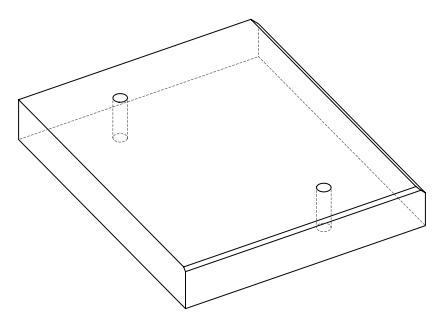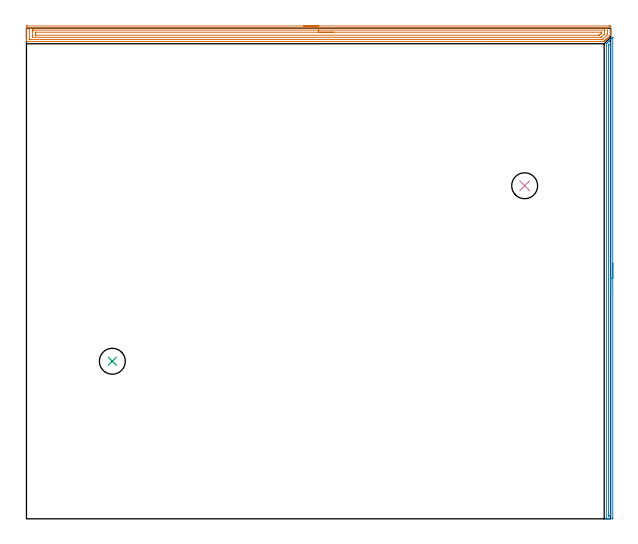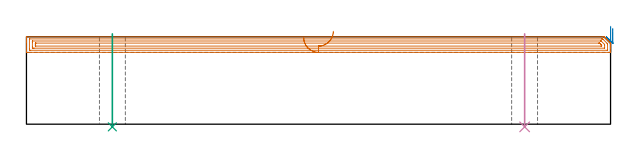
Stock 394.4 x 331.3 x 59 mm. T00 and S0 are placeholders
(PLAN: 4 operations, 1 tool changes, 18.7 min)
(1 AREA_MILL | FG_CHAMFER_SURFACE | UGT0205_001 | 12.83 min | 21737 mm3)
(2 AREA_MILL_1 | FG_CHAMFER_SURFACE_1 | UGT0205_001 | 5.34 min | 2992 mm3)
(3 INDEXABLE_INSERT_DRILL_THROUGH_HOLE_FROM_SOLID | STEP1HOLE | NXT0302_006 | 0.25 min | 14171 mm3)
(4 INDEXABLE_INSERT_DRILL_THROUGH_HOLE_FROM_SOLID_1 | STEP1HOLE_1 | NXT0302_006 | 0.25 min | 14163 mm3)
(TOOL UGT0205_001 | Chamfer Mill 20 x 3 x 45 deg. | D20 FL50 Z2)
(TOOL NXT0302_006 | Index. Insert Drill 17.5mm [880-D1750L25-05] | D17.5 PA176 FL88 Z2)
(OP 1 AREA_MILL)
G17 G21 G94 G90
T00 M6
G54
G17 G0 G90 X187.2 Y332.8 S1061 M3
G43 Z69. H0
Z58.5
G94 G1 X187.238 Z57.628 F250.
X187.352 Z56.764
X187.541 Z55.912
X187.803 Z55.08
X188.137 Z54.274
X188.54 Z53.5
X189.009 Z52.764
X189.54 Z52.072
X190.129 Z51.429
X190.772 Z50.84
X191.464 Z50.309
X192.2 Z49.84
X192.974 Z49.437
X193.78 Z49.103
X194.612 Z48.841
X195.464 Z48.652
X196.328 Z48.538
X197.2 Z48.5
X393.357
X393.779 Y332.799 Z48.501
X394.197 Y332.795 Z48.503
X394.39 Y332.792 Z48.505
X394.4 Y332.384 Z48.912
Y329.747 Z51.547
Y329.21 Z52.086
Y328.868 Z52.428
Y328.331 Z52.965
Y327.989 Z53.306
Y326.708 Z54.591
X394.399 Y326.671 Z54.627
X394.397 Y326.608 Z54.689
X394.375 Y326.578 Z54.72
X394.172 Y326.372 Z54.927
X394.077 Y326.277 Z55.023
X393.594 Y325.792 Z55.504
X393.066 Y325.266 Z56.034
X392.715 Y324.913 Z56.383
X392.228 Y324.428 Z56.872
X391.992 Y324.191 Z57.107
X391.837 Y324.034 Z57.261
X391.684 Y323.883 Z57.415
X391.545 Y323.744 Z57.553
X391.397 Y323.595 Z57.701
X391.251 Y323.45 Z57.847
X391.099 Y323.298 Z58.
X390.957 Y323.155 Z58.14
X390.819 Y323.018 Z58.28
X390.652 Y322.851 Z58.447
X390.518 Y322.716 Z58.58
X390.205 Y322.406 Z58.891
X390.102 Y322.305 Z58.991
X389.312 Y322.3 Z59.
X0.174
X0.01 Y322.306 Z58.993
X0. Y322.624 Z58.676
Y322.91 Z58.389
Y323.595 Z57.7
Y324.816 Z56.481
Y325.353 Z55.942
Y325.963 Z55.332
Y332.116 Z49.182
X0.004 Y332.384 Z48.913
X0.01 Y332.792 Z48.505
X0.202 Y332.795 Z48.503
X0.621 Y332.8 Z48.5
X197.2
Y331.386 Z49.914
X392.114
X392.355 Y331.384 Z49.916
X392.384 Y331.382 Z49.918
X392.39 Y331.379 Z49.921
X392.394 Y331.371 Z49.929
X392.398 Y331.337 Z49.963
X392.399 Y331.304 Z49.996
X392.4 Y331.104 Z50.196
X392.399 Y327.59 Z53.71
X392.392 Y327.111 Z54.189
X392.39 Y327.062 Z54.238
X392.36 Y327.021 Z54.279
X392.303 Y326.958 Z54.342
X392.227 Y326.879 Z54.421
X391.992 Y326.642 Z54.658
X389.312 Y323.962 Z57.338
X389.123 Y323.781 Z57.519
X389.073 Y323.735 Z57.565
X389.042 Y323.721 Z57.579
X388.997 Y323.719 Z57.581
X388.804 Y323.716 Z57.584
X388.418 Y323.714 Z57.586
X388.297
X2.286
X2.045 Y323.716 Z57.584
X2.016 Y323.718 Z57.582
X2.01 Y323.721 Z57.579
X2.006 Y323.729 Z57.571
X2.002 Y323.763 Z57.537
X2.001 Y323.796 Z57.504
X2. Y323.996 Z57.304
Y330.148 Z51.152
X2.004 Y330.626 Z50.674
X2.01 Y331.018 Z50.282
X2.031 Y331.379 Z49.921
X2.408 Y331.384 Z49.916
X2.53 Y331.385 Z49.915
X197.2 Y331.386 Z49.914
Y329.972 Z51.328
X390.205 Y329.971 Z51.329
X390.281 Y329.97 Z51.33
X390.341 Y329.968 Z51.332
X390.379 Y329.965 Z51.335
X390.39 Y329.96 Z51.34
X390.392 Y329.938 Z51.362
X390.397 Y329.747 Z51.553
X390.4 Y329.556 Z51.744
X390.398 Y327.8 Z53.5
X390.39 Y327.606 Z53.694
X390.384 Y327.495 Z53.805
X390.338 Y327.446 Z53.854
X390.205 Y327.305 Z53.995
X388.253 Y325.353 Z55.947
X388.107 Y325.21 Z56.09
X388.052 Y325.159 Z56.141
X388.029 Y325.14 Z56.16
X387.979 Y325.135 Z56.165
X387.75 Y325.131 Z56.169
X387.524 Y325.129 Z56.171
X4.195
X4.119
X4.059 Y325.132 Z56.168
X4.021 Y325.135 Z56.165
X4.01 Y325.14 Z56.16
X4.008 Y325.162 Z56.138
X4.003 Y325.353 Z55.947
X4. Y325.544 Z55.756
Y326.232 Z55.068
Y329.06 Z52.24
X4.002 Y329.747 Z51.553
X4.005 Y329.934 Z51.366
X4.009 Y329.961 Z51.339
X4.026 Y329.965 Z51.335
X4.081 Y329.968 Z51.332
X4.195 Y329.97 Z51.33
X4.861 Y329.971 Z51.329
X5.088 Y329.972 Z51.328
X197.2
Y328.557 Z52.743
X387.841
X388.26 Y328.555 Z52.745
X388.343 Y328.553 Z52.747
X388.379 Y328.551 Z52.749
X388.39 Y328.545 Z52.755
X388.393 Y328.523 Z52.777
X388.396 Y328.42 Z52.88
X388.398 Y328.009 Z53.291
X388.394 Y327.989 Z53.311
X388.378 Y327.939 Z53.361
X388.335 Y327.891 Z53.409
X388.258 Y327.81 Z53.49
X388.138 Y327.688 Z53.612
X387.986 Y327.535 Z53.765
X387.524 Y327.073 Z54.227
X387.098 Y326.651 Z54.649
X387.028 Y326.586 Z54.714
X386.987 Y326.55 Z54.75
X386.919 Y326.548 Z54.752
X386.631 Y326.545 Z54.755
X386.314 Y326.543 Z54.757
X6.559
X6.14 Y326.545 Z54.755
X6.057 Y326.547 Z54.753
X6.021 Y326.549 Z54.751
X6.01 Y326.555 Z54.745
X6.007 Y326.577 Z54.723
X6.004 Y326.68 Z54.62
X6. Y327.093 Z54.207
Y327.972 Z53.328
X6.004 Y328.42 Z52.88
X6.008 Y328.527 Z52.773
X6.01 Y328.548 Z52.752
X6.037 Y328.551 Z52.749
X6.106 Y328.554 Z52.746
X6.299 Y328.556 Z52.744
X197.2 Y328.557 Z52.743
X198.072 Z52.781
X198.937 Z52.895
X199.788 Z53.083
X200.62 Z53.346
X201.426 Z53.68
X202.2 Z54.082
X202.936 Z54.551
X203.628 Z55.082
X204.271 Z55.672
X204.86 Z56.315
X205.392 Z57.007
X205.86 Z57.743
X206.263 Z58.517
X206.597 Z59.322
X206.859 Z60.155
X207.048 Z61.006
X207.162 Z61.871
X207.2 Z62.743
G0 Z69.
M5
M2
(OP 2 AREA_MILL_1)
G17 G21 G94 G90
T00 M6
G54
G17 G0 G90 X395.9 Y172.55 S1061 M3
G43 Z69. H0
Z64.7
G94 G1 Y172.512 Z63.828 F250.
Y172.398 Z62.963
Y172.209 Z62.112
Y171.947 Z61.28
Y171.613 Z60.474
Y171.21 Z59.7
Y170.742 Z58.964
Y170.211 Z58.272
Y169.621 Z57.629
Y168.978 Z57.04
Y168.286 Z56.508
Y167.55 Z56.04
Y166.776 Z55.637
Y165.97 Z55.303
Y165.138 Z55.041
Y164.287 Z54.852
Y163.422 Z54.738
Y162.55 Z54.7
X395.899 Y0.603 Z54.701
X395.896 Y0.205
X395.891 Y0.01 Z54.704
X395.505 Y0. Z55.09
X394.058 Z56.538
X392.873 Z57.722
X392.256 Z58.343
X391.878 Z58.722
X391.737 Y0.002 Z58.856
X391.602 Y0.01 Z58.988
X391.6 Y0.157 Z59.
Y320.036
X391.599 Y320.796 Z58.996
X391.6 Y320.801 Z58.995
X392.088 Y321.289 Z58.511
X392.322 Y321.523 Z58.276
X392.434 Y321.636 Z58.162
X392.873 Y322.073 Z57.727
X393.311 Y322.513 Z57.285
X393.512 Y322.713 Z57.087
X393.582 Y322.782 Z57.018
X394.189 Y323.391 Z56.407
X394.418 Y323.618 Z56.182
X395.066 Y324.268 Z55.53
X395.253 Y324.453 Z55.347
X395.297 Y324.497 Z55.303
X395.892 Y325.092 Z54.706
X395.897 Y325.093 Z54.701
X395.899 Y325.092 Z54.699
X395.9 Y162.55 Z54.7
X394.486 Z56.114
X394.485 Y2.532 Z56.115
X394.484 Y2.387 Z56.116
X394.479 Y2.023 Z56.121
X394.124 Y2.007 Z56.476
X393.75 Y2.003 Z56.85
X393.253 Y2.001 Z57.347
X393.083 Y2.003 Z57.517
X393.055 Y2.005 Z57.545
X393.03 Y2.009 Z57.57
X393.021 Y2.041 Z57.579
X393.017 Y2.241 Z57.583
X393.015 Y2.387 Z57.585
X393.014 Y3.136 Z57.586
Y319.144
X393.016 Y319.518 Z57.584
X393.019 Y319.704 Z57.581
X393.021 Y319.748 Z57.579
X393.037 Y319.776 Z57.563
X393.081 Y319.824 Z57.519
X393.286 Y320.036 Z57.314
X394.271 Y321.02 Z56.329
X394.408 Y321.152 Z56.192
X394.475 Y321.214 Z56.125
X394.479 Y321.213 Z56.121
X394.481 Y321.171 Z56.119
X394.485 Y321.073 Z56.115
X394.486 Y320.928 Z56.114
Y320.759
Y162.55
Y161.679 Z56.152
Y160.814 Z56.266
Y159.962 Z56.455
Y159.13 Z56.717
Y158.324 Z57.051
Y157.55 Z57.454
Y156.814 Z57.923
Y156.122 Z58.454
Y155.479 Z59.043
Y154.89 Z59.686
Y154.359 Z60.378
Y153.89 Z61.114
Y153.487 Z61.888
Y153.153 Z62.694
Y152.891 Z63.526
Y152.702 Z64.378
Y152.588 Z65.243
Y152.55 Z66.114
G0 Z69.
M5
M2
(OP 3 INDEXABLE_INSERT_DRILL_THROUGH_HOLE_FROM_SOLID)
G17 G21 G94 G90
T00 M6
G54
G17 G0 G90 X58. Y106.4 S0 M3
G43 Z69. H1
G94 G81 G98 Z-1.806 F250. R61.
G80
M5
M2
(OP 4 INDEXABLE_INSERT_DRILL_THROUGH_HOLE_FROM_SOLID_1)
G17 G21 G94 G90
T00 M6
G54
G17 G0 G90 X336.4 Y224.9 S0 M3
G43 Z69. H1
G94 G81 G98 Z-1.806 F250. R61.
G80
M5
M2
